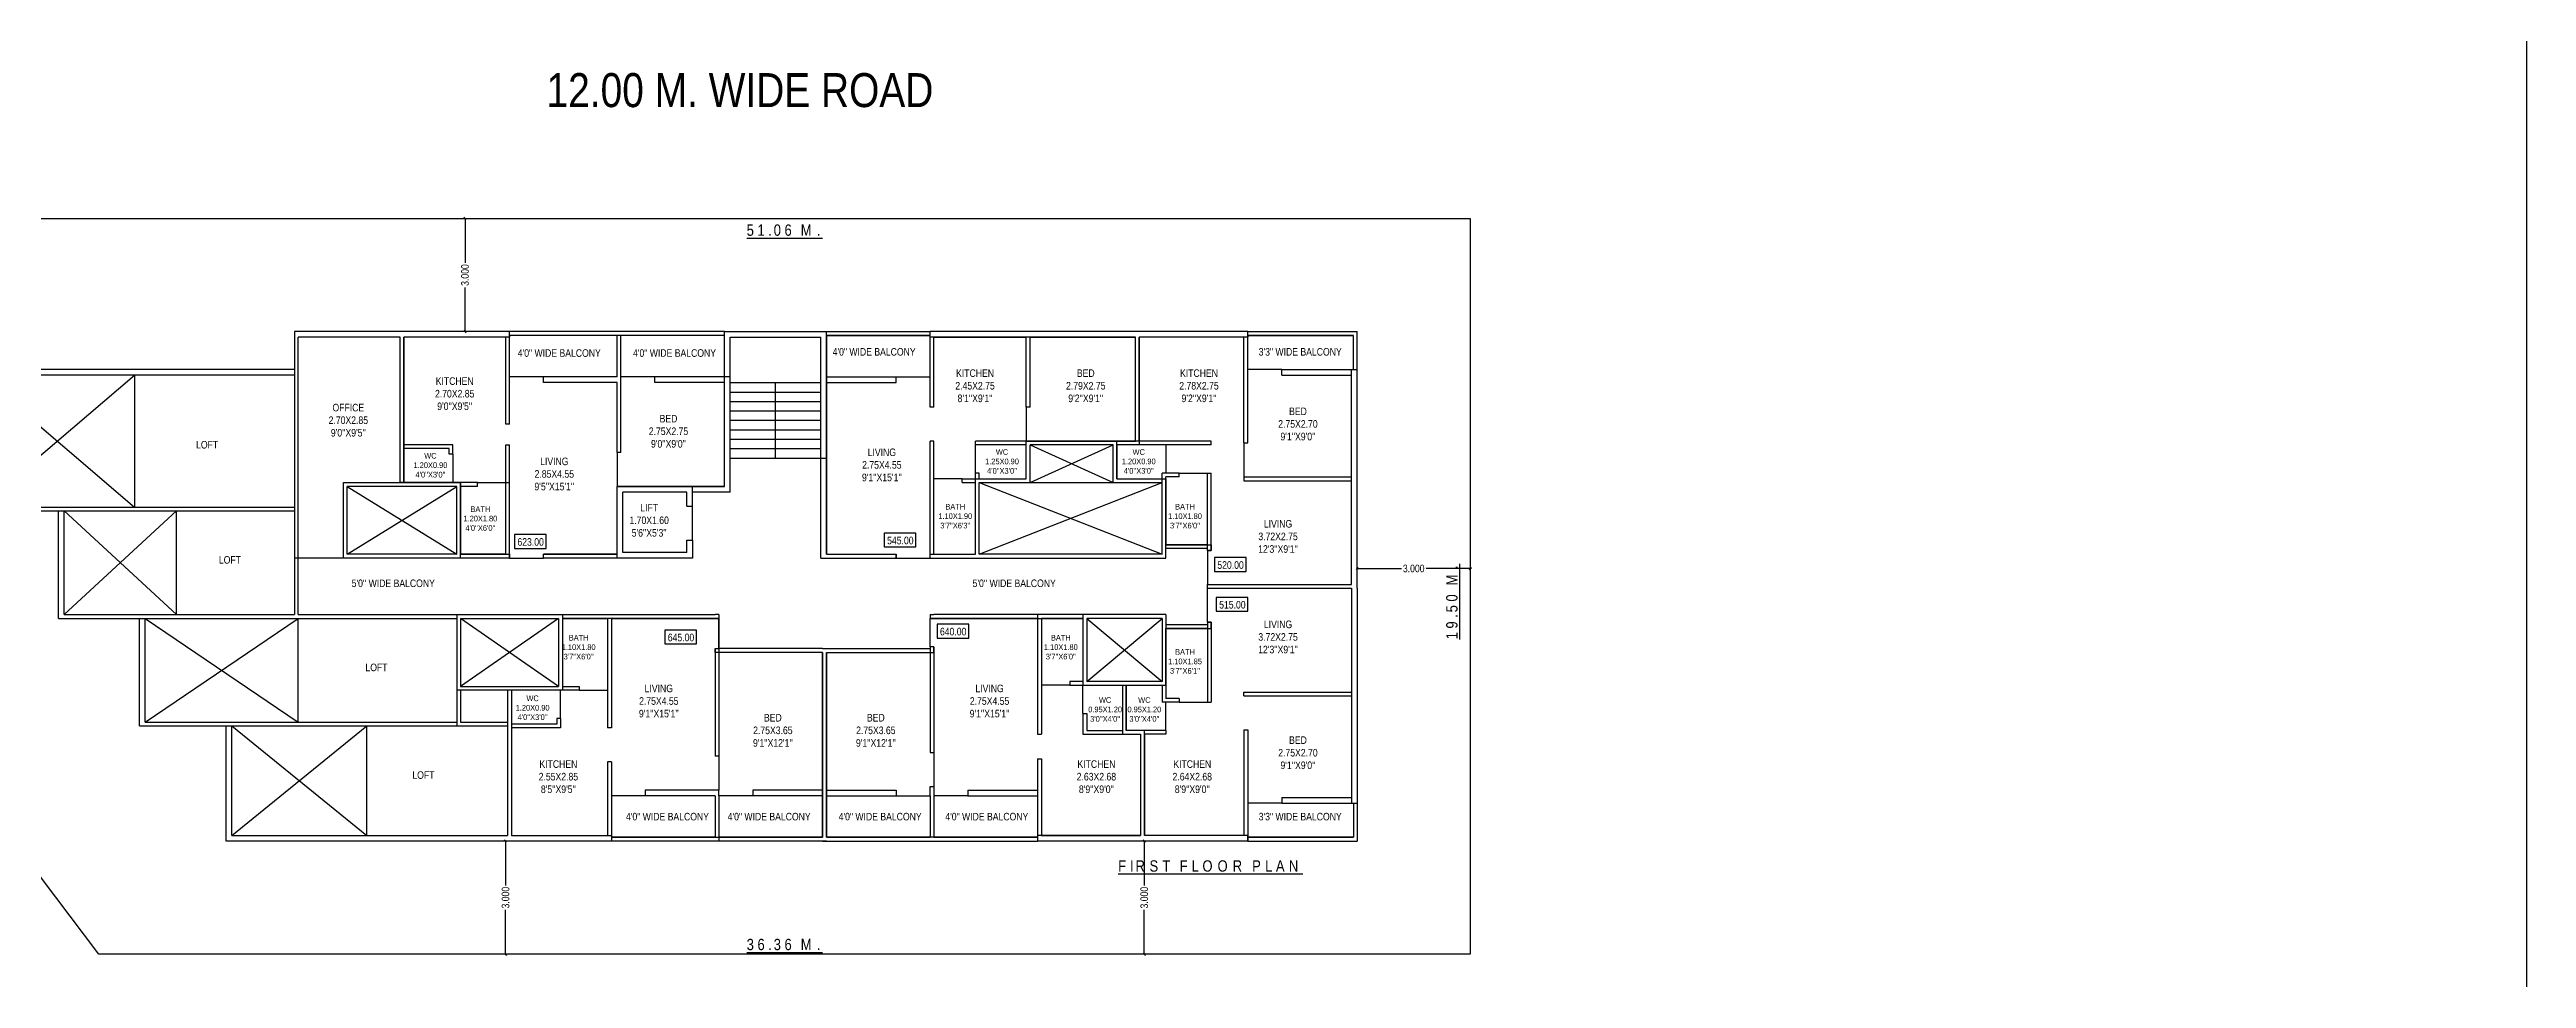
# Model space of a CAD drawing. Extents: x 2841 to 2940, y 1348 to 1467.
# Drawn here: x 2874.1 to 2939.7, y 1399.9 to 1424.5 of the extents above; entities that cross this region are included whole.
import ezdxf

# ---------------------------------------------------------------- set-up
doc = ezdxf.new("R2010")
doc.units = 0
doc.layers.get('0').update_dxf_attribs({"linetype": 'CONTINUOUS'})
doc.layers.get('DEFPOINTS').update_dxf_attribs({"linetype": 'CONTINUOUS'})
for name, color, linetype in [('STAPS', 8, 'CONTINUOUS'), ('TEXT', 255, 'CONTINUOUS'), ('TEXT_', 255, 'CONTINUOUS')]:
    doc.layers.add(name, color=color, linetype=linetype)
doc.styles.add('AN', font='ARIALN.TTF')
doc.dimstyles.new('DIM', dxfattribs={"dimtxt": 0.2, "dimasz": 0.06, "dimexe": 0.05, "dimexo": 0.3, "dimgap": 0.05, "dimtad": 0, "dimdec": 3, "dimlfac": -1, "dimzin": 1, "dimtxsty": 'AN', "dimblk1": 'OBLIQUE', "dimblk2": 'OBLIQUE', "dimsah": 1, "dimcen": 0.001, "dimse1": 1, "dimse2": 1, "dimclrd": 252, "dimclre": 256, "dimclrt": 1, "dimadec": 4, "dimazin": 3, "dimtfac": 1, "dimtdec": 3, "dimtofl": 0, "dimtmove": 0, "dimatfit": 3, "dimtolj": 1, "dimtzin": 1})

# ---------------------------------------------------------------- blocks, each defined once
blk = doc.blocks.new('_OBLIQUE')
at = {"color": 0, "linetype": 'BYBLOCK'}
blk.add_line((-0.5, -0.5), (0.5, 0.5), dxfattribs=at)
blk = doc.blocks.new('*D31')
at = {"color": 252}
for p, q in [((2903.091, 1403.564), (2903.091, 1402.39)), ((2903.091, 1400.564), (2903.091, 1401.738))]:
    blk.add_line(p, q, dxfattribs=at)
at = {"layer": 'DEFPOINTS', "color": 0}
for p in [(2903.049, 1403.564), (2903.049, 1400.564), (2903.091, 1400.564)]:
    blk.add_point(p, dxfattribs=at)
at = {"color": 252, "xscale": 0.06, "yscale": 0.06, "zscale": 0.06}
for p, rotation in [((2903.091, 1403.564), 90), ((2903.091, 1400.564), 270)]:
    blk.add_blockref('_OBLIQUE', p, dxfattribs=dict(at, rotation=rotation))
at = {"color": 1, "insert": (2903.091, 1402.064), "char_height": 0.2, "attachment_point": 5, "rotation": 90, "style": 'AN'}
blk.add_mtext('\\A1;3.000', dxfattribs=at)
blk = doc.blocks.new('*D32')
at = {"color": 252}
for p, q in [((2886.158, 1403.564), (2886.158, 1402.39)), ((2886.158, 1400.564), (2886.158, 1401.738))]:
    blk.add_line(p, q, dxfattribs=at)
at = {"layer": 'DEFPOINTS', "color": 0}
for p in [(2886.214, 1403.564), (2886.158, 1400.564), (2886.214, 1400.564)]:
    blk.add_point(p, dxfattribs=at)
at = {"color": 252, "xscale": 0.06, "yscale": 0.06, "zscale": 0.06}
for p, rotation in [((2886.158, 1403.564), 90), ((2886.158, 1400.564), 270)]:
    blk.add_blockref('_OBLIQUE', p, dxfattribs=dict(at, rotation=rotation))
at = {"color": 1, "insert": (2886.158, 1402.064), "char_height": 0.2, "attachment_point": 5, "rotation": 90, "style": 'AN'}
blk.add_mtext('\\A1;3.000', dxfattribs=at)
blk = doc.blocks.new('*D33')
at = {"color": 252}
for p, q in [((2908.734, 1410.787), (2909.908, 1410.787)), ((2911.734, 1410.787), (2910.561, 1410.787))]:
    blk.add_line(p, q, dxfattribs=at)
at = {"layer": 'DEFPOINTS', "color": 0}
for p in [(2908.734, 1410.787), (2911.734, 1410.787), (2911.734, 1410.787)]:
    blk.add_point(p, dxfattribs=at)
at = {"color": 252, "xscale": 0.06, "yscale": 0.06, "zscale": 0.06, "rotation": 180}
blk.add_blockref('_OBLIQUE', (2908.734, 1410.787), dxfattribs=at)
at = {"color": 252, "xscale": 0.06, "yscale": 0.06, "zscale": 0.06}
blk.add_blockref('_OBLIQUE', (2911.734, 1410.787), dxfattribs=at)
at = {"color": 1, "insert": (2910.234, 1410.787), "char_height": 0.2, "attachment_point": 5, "style": 'AN'}
blk.add_mtext('\\A1;3.000', dxfattribs=at)
blk = doc.blocks.new('*D34')
at = {"color": 252}
for p, q in [((2885.084, 1420.064), (2885.084, 1418.89)), ((2885.084, 1417.064), (2885.084, 1418.238))]:
    blk.add_line(p, q, dxfattribs=at)
at = {"layer": 'DEFPOINTS', "color": 0}
for p in [(2885.075, 1420.064), (2885.075, 1417.064), (2885.084, 1417.064)]:
    blk.add_point(p, dxfattribs=at)
at = {"color": 252, "xscale": 0.06, "yscale": 0.06, "zscale": 0.06}
for p, rotation in [((2885.084, 1420.064), 90), ((2885.084, 1417.064), 270)]:
    blk.add_blockref('_OBLIQUE', p, dxfattribs=dict(at, rotation=rotation))
at = {"color": 1, "insert": (2885.084, 1418.564), "char_height": 0.2, "attachment_point": 5, "rotation": 90, "style": 'AN'}
blk.add_mtext('\\A1;3.000', dxfattribs=at)

msp = doc.modelspace()

# ---------------------------------------------------------------- linework, layer by layer
for p, q in [((2860.6743, 1420.064), (2911.7343, 1420.064)), ((2875.3743, 1400.564), (2860.6743, 1420.064)), ((2911.7343, 1420.064), (2911.7343, 1400.564)), ((2886.2643, 1417.064), (2880.5643, 1417.064)), ((2880.5643, 1417.064), (2880.5643, 1409.564)), ((2886.2643, 1414.614), (2886.2643, 1417.064)), ((2891.9643, 1415.864), (2891.9643, 1417.064)), ((2891.9643, 1417.064), (2894.6643, 1417.064)), ((2894.6643, 1411.164), (2894.6643, 1417.064)), ((2897.4143, 1415.064), (2897.4143, 1417.064)), ((2905.8343, 1417.064), (2897.4143, 1417.064)), ((2905.8343, 1414.114), (2905.8343, 1417.064)), ((2880.6643, 1409.564), (2880.6643, 1416.914)), ((2883.3643, 1416.914), (2880.6643, 1416.914)), ((2883.3643, 1413.064), (2883.3643, 1416.914)), ((2883.4643, 1413.064), (2883.4643, 1416.914)), ((2886.2643, 1416.914), (2883.4643, 1416.914)), ((2886.1643, 1414.614), (2886.1643, 1416.914)), ((2889.1143, 1415.864), (2889.1143, 1416.964)), ((2889.2143, 1413.864), (2889.2143, 1416.964)), ((2892.1143, 1412.814), (2892.1143, 1416.914)), ((2892.1143, 1416.914), (2894.5143, 1416.914)), ((2894.5143, 1411.064), (2894.5143, 1416.914)), ((2897.5143, 1415.064), (2897.5143, 1416.914)), ((2897.5143, 1416.914), (2899.9643, 1416.914)), ((2899.9643, 1415.064), (2899.9643, 1416.914)), ((2900.0643, 1415.064), (2900.0643, 1416.914)), ((2900.0643, 1416.914), (2902.8543, 1416.914)), ((2902.8543, 1414.164), (2902.8543, 1416.914)), ((2902.9543, 1414.164), (2902.9543, 1416.914)), ((2905.7343, 1416.914), (2902.9543, 1416.914)), ((2905.7343, 1414.114), (2905.7343, 1416.914)), ((2880.5643, 1416.064), (2872.0739, 1416.064)), ((2880.5643, 1415.914), (2872.2239, 1415.914)), ((2872.2239, 1415.914), (2876.3191, 1412.414)), ((2872.2239, 1412.414), (2876.3191, 1415.914)), ((2876.3191, 1415.914), (2876.3191, 1412.414)), ((2887.1643, 1415.714), (2887.1643, 1415.864)), ((2889.1143, 1415.864), (2887.1643, 1415.864)), ((2889.1143, 1415.714), (2887.1643, 1415.714)), ((2889.1143, 1413.864), (2889.1143, 1415.714)), ((2890.1143, 1415.714), (2890.1143, 1415.864)), ((2891.9643, 1412.964), (2891.9643, 1415.714)), ((2894.6643, 1415.864), (2896.5143, 1415.864)), ((2894.6643, 1415.714), (2896.5143, 1415.714)), ((2896.5143, 1415.714), (2896.5143, 1415.864)), ((2906.7343, 1416.064), (2905.8343, 1416.064)), ((2906.7343, 1415.914), (2906.7343, 1416.064)), ((2906.7343, 1416.064), (2908.7343, 1416.064)), ((2906.7343, 1415.914), (2908.5843, 1415.914)), ((2908.5843, 1413.214), (2908.5843, 1415.914)), ((2908.7343, 1410.264), (2908.7343, 1416.064)), ((2897.5143, 1415.064), (2897.4143, 1415.064)), ((2900.0643, 1415.064), (2899.9643, 1415.064)), ((2899.9643, 1415.064), (2899.9643, 1414.164)), ((2886.2643, 1414.614), (2886.1643, 1414.614)), ((2884.7643, 1414.064), (2883.4643, 1414.064)), ((2884.6643, 1413.964), (2883.4643, 1413.964)), ((2884.6643, 1413.814), (2884.6643, 1413.964)), ((2884.7643, 1413.814), (2884.6643, 1413.814)), ((2884.7643, 1413.814), (2884.7643, 1414.064)), ((2886.1643, 1411.164), (2886.1643, 1414.064)), ((2886.1643, 1414.064), (2886.2643, 1414.064)), ((2886.2643, 1411.064), (2886.2643, 1414.064)), ((2897.4143, 1411.064), (2897.4143, 1414.164)), ((2897.5143, 1414.164), (2897.4143, 1414.164)), ((2897.5143, 1411.164), (2897.5143, 1414.164)), ((2898.6143, 1414.064), (2898.6143, 1414.164)), ((2904.8643, 1414.164), (2898.6143, 1414.164)), ((2899.9643, 1414.064), (2898.6143, 1414.064)), ((2899.9643, 1414.064), (2899.9643, 1414.164)), ((2899.9643, 1413.164), (2899.9643, 1414.064)), ((2900.0643, 1413.064), (2900.0643, 1414.064)), ((2902.2643, 1414.064), (2900.0643, 1414.064)), ((2902.2643, 1413.064), (2902.2643, 1414.064)), ((2902.3643, 1413.164), (2902.3643, 1414.164)), ((2903.5643, 1414.064), (2902.3643, 1414.064)), ((2903.5643, 1414.064), (2903.5643, 1414.064)), ((2903.6643, 1414.064), (2903.5643, 1414.064)), ((2903.6643, 1414.064), (2903.6643, 1414.064)), ((2904.8643, 1414.064), (2903.6643, 1414.064)), ((2904.8643, 1414.064), (2904.8643, 1414.164)), ((2905.7343, 1414.114), (2905.8343, 1414.114)), ((2905.7343, 1414.114), (2905.7343, 1413.214)), ((2881.8643, 1411.064), (2881.8643, 1413.064)), ((2881.8643, 1413.064), (2883.4643, 1413.064)), ((2885.4143, 1413.064), (2883.3643, 1413.064)), ((2884.9643, 1411.064), (2884.9643, 1413.064)), ((2885.4143, 1412.964), (2885.4143, 1413.064)), ((2886.1643, 1413.064), (2886.2643, 1413.064)), ((2898.2643, 1413.064), (2898.2643, 1413.164)), ((2898.2643, 1413.164), (2898.6143, 1413.164)), ((2898.2643, 1413.064), (2898.6143, 1413.064)), ((2898.6143, 1411.164), (2898.6143, 1413.314)), ((2898.7143, 1413.314), (2898.6143, 1413.314)), ((2898.6143, 1413.164), (2899.9643, 1413.164)), ((2898.7143, 1413.164), (2898.7143, 1413.314)), ((2898.7143, 1411.164), (2898.7143, 1413.064)), ((2898.7143, 1413.064), (2902.2643, 1413.064)), ((2902.2643, 1413.064), (2903.5643, 1413.064)), ((2902.3643, 1413.164), (2903.5643, 1413.164)), ((2903.5643, 1411.164), (2903.5643, 1413.314)), ((2904.0143, 1413.314), (2903.5643, 1413.314)), ((2903.6643, 1411.064), (2903.6643, 1413.214)), ((2904.0143, 1413.214), (2903.6643, 1413.214)), ((2904.0143, 1413.214), (2904.0143, 1413.314)), ((2904.7643, 1411.264), (2904.7643, 1413.314)), ((2904.7643, 1413.314), (2904.8643, 1413.314)), ((2904.8643, 1411.264), (2904.8643, 1413.314)), ((2905.7343, 1413.214), (2908.5843, 1413.214)), ((2905.7343, 1413.214), (2905.7343, 1413.114)), ((2905.7343, 1413.114), (2908.5843, 1413.114)), ((2908.5843, 1410.364), (2908.5843, 1413.114)), ((2872.2239, 1412.414), (2880.5643, 1412.414)), ((2881.9643, 1411.164), (2881.9643, 1412.964)), ((2884.8643, 1412.964), (2881.9643, 1412.964)), ((2884.8643, 1411.164), (2884.8643, 1412.964)), ((2885.4143, 1412.964), (2884.9643, 1412.964)), ((2889.1143, 1411.064), (2889.1143, 1412.964)), ((2889.2643, 1411.214), (2889.2643, 1412.814)), ((2890.9643, 1412.439), (2890.9643, 1412.814)), ((2890.9643, 1412.439), (2891.1143, 1412.439)), ((2891.1143, 1412.439), (2891.1143, 1412.964)), ((2872.0739, 1412.314), (2880.5643, 1412.314)), ((2874.3045, 1409.464), (2874.3045, 1412.314)), ((2874.4545, 1409.564), (2874.4545, 1412.314)), ((2874.4545, 1412.314), (2877.4344, 1409.564)), ((2874.4545, 1409.564), (2877.4344, 1412.314)), ((2877.4344, 1409.564), (2877.4344, 1412.314)), ((2884.8643, 1411.164), (2881.9643, 1411.164)), ((2886.1643, 1411.164), (2884.9643, 1411.164)), ((2887.1643, 1411.064), (2887.1643, 1411.164)), ((2889.1143, 1411.164), (2887.1643, 1411.164)), ((2890.9643, 1411.214), (2890.9643, 1411.539)), ((2890.9643, 1411.539), (2891.1143, 1411.539)), ((2891.1143, 1411.539), (2891.1143, 1411.064)), ((2894.6643, 1411.164), (2896.5143, 1411.164)), ((2896.5143, 1411.064), (2896.5143, 1411.164)), ((2897.5143, 1411.164), (2898.6143, 1411.164)), ((2903.5643, 1411.164), (2898.7143, 1411.164)), ((2904.7643, 1411.414), (2903.6643, 1411.414)), ((2904.7643, 1411.314), (2903.6643, 1411.314)), ((2904.7643, 1411.264), (2904.8643, 1411.264)), ((2886.2643, 1411.064), (2880.5643, 1411.064)), ((2889.1143, 1411.064), (2887.1643, 1411.064)), ((2894.5143, 1411.064), (2896.5143, 1411.064)), ((2897.4143, 1411.064), (2903.6643, 1411.064)), ((2904.7643, 1410.264), (2904.7643, 1410.364)), ((2904.7643, 1410.364), (2908.5843, 1410.364)), ((2904.7643, 1410.264), (2908.5843, 1410.264)), ((2908.5843, 1410.264), (2908.5843, 1407.514)), ((2908.7343, 1410.264), (2908.7343, 1404.564)), ((2874.3045, 1409.464), (2884.8643, 1409.464)), ((2874.4545, 1409.564), (2880.5643, 1409.564)), ((2876.4539, 1406.614), (2876.4539, 1409.464)), ((2876.6039, 1406.714), (2876.6039, 1409.464)), ((2876.6039, 1409.464), (2880.6591, 1406.714)), ((2876.6039, 1406.714), (2880.6591, 1409.464)), ((2880.6591, 1406.714), (2880.6591, 1409.464)), ((2880.6643, 1409.564), (2891.7143, 1409.564)), ((2884.8643, 1409.564), (2884.8643, 1406.614)), ((2884.9643, 1409.464), (2884.9643, 1407.664)), ((2884.9643, 1409.464), (2887.5643, 1409.464)), ((2887.5643, 1409.464), (2887.5643, 1407.664)), ((2887.6643, 1409.564), (2887.6643, 1407.564)), ((2887.6643, 1409.464), (2888.8643, 1409.464)), ((2888.8643, 1409.464), (2888.8643, 1406.564)), ((2888.9643, 1409.464), (2888.9643, 1406.564)), ((2888.9643, 1409.464), (2891.8143, 1409.464)), ((2891.8143, 1409.564), (2891.7143, 1409.564)), ((2891.8143, 1409.564), (2891.8143, 1409.464)), ((2897.4143, 1409.564), (2897.4143, 1409.464)), ((2897.4143, 1409.564), (2897.5143, 1409.564)), ((2900.2643, 1409.464), (2897.4143, 1409.464)), ((2900.2643, 1409.564), (2897.5143, 1409.564)), ((2900.2643, 1409.564), (2900.2643, 1406.394)), ((2903.6643, 1409.564), (2900.2643, 1409.564)), ((2900.3643, 1409.464), (2900.3643, 1406.394)), ((2901.4643, 1409.464), (2900.3643, 1409.464)), ((2901.4643, 1409.564), (2901.4643, 1407.694)), ((2901.5643, 1409.464), (2901.5643, 1407.794)), ((2903.5643, 1409.464), (2901.5643, 1409.464)), ((2903.5643, 1409.464), (2903.5643, 1407.794)), ((2903.6643, 1409.564), (2903.6643, 1407.344)), ((2904.7643, 1409.294), (2903.6643, 1409.294)), ((2904.7643, 1409.194), (2903.6643, 1409.194)), ((2904.7643, 1409.364), (2904.8643, 1409.364)), ((2904.7643, 1409.364), (2904.7643, 1407.244)), ((2904.8643, 1409.364), (2904.8643, 1407.244)), ((2891.7143, 1408.664), (2891.7143, 1405.814)), ((2891.7143, 1408.664), (2891.8143, 1408.664)), ((2894.5643, 1408.664), (2891.8143, 1408.664)), ((2891.8143, 1408.664), (2891.8143, 1405.814)), ((2894.5643, 1408.564), (2891.8143, 1408.564)), ((2894.5643, 1408.664), (2897.4143, 1408.664)), ((2894.5643, 1408.564), (2894.5643, 1403.664)), ((2894.6643, 1408.564), (2894.6643, 1403.664)), ((2894.6643, 1408.564), (2897.4143, 1408.564)), ((2897.4143, 1408.714), (2897.4143, 1405.914)), ((2897.5143, 1408.714), (2897.4143, 1408.714)), ((2897.5143, 1408.714), (2897.5143, 1406.914)), ((2901.1143, 1407.794), (2901.1143, 1407.694)), ((2901.4643, 1407.794), (2901.1143, 1407.794)), ((2903.5643, 1407.794), (2901.5643, 1407.794)), ((2888.1143, 1407.564), (2884.8643, 1407.564)), ((2884.9643, 1407.664), (2887.5643, 1407.664)), ((2884.9643, 1407.564), (2884.9643, 1406.714)), ((2886.2143, 1407.564), (2886.2143, 1403.714)), ((2886.3143, 1407.564), (2886.3143, 1406.664)), ((2887.6643, 1407.664), (2888.1143, 1407.664)), ((2888.1143, 1407.664), (2888.1143, 1407.564)), ((2901.1143, 1407.694), (2903.6643, 1407.694)), ((2902.5143, 1407.694), (2902.5143, 1406.494)), ((2902.6143, 1407.694), (2902.6143, 1406.494)), ((2903.5643, 1407.694), (2903.5643, 1407.244)), ((2904.0143, 1407.244), (2903.5643, 1407.244)), ((2904.0143, 1407.344), (2903.6643, 1407.344)), ((2904.0143, 1407.344), (2904.0143, 1407.244)), ((2904.7643, 1407.244), (2904.8643, 1407.244)), ((2905.7343, 1407.414), (2905.7343, 1407.514)), ((2905.7343, 1407.514), (2908.5843, 1407.514)), ((2905.7343, 1407.414), (2908.5843, 1407.414)), ((2908.5843, 1407.414), (2908.5843, 1404.714)), ((2876.4539, 1406.614), (2886.2143, 1406.614)), ((2876.6039, 1406.714), (2884.8643, 1406.714)), ((2878.7541, 1403.564), (2878.7541, 1406.614)), ((2878.9041, 1403.714), (2878.9041, 1406.614)), ((2878.9041, 1406.614), (2882.4842, 1403.714)), ((2878.9041, 1403.714), (2882.4842, 1406.614)), ((2882.4842, 1403.714), (2882.4842, 1406.614)), ((2884.9643, 1406.714), (2886.2143, 1406.714)), ((2887.5143, 1406.664), (2886.3143, 1406.664)), ((2886.3143, 1406.564), (2886.3143, 1403.714)), ((2887.6143, 1406.564), (2886.3143, 1406.564)), ((2887.5143, 1406.814), (2887.5143, 1406.664)), ((2887.6143, 1406.814), (2887.5143, 1406.814)), ((2887.6143, 1406.814), (2887.6143, 1406.564)), ((2888.9643, 1406.564), (2888.8643, 1406.564)), ((2897.5143, 1406.914), (2897.5143, 1405.914)), ((2901.4643, 1406.944), (2901.4643, 1406.394)), ((2901.4643, 1406.944), (2901.5643, 1406.944)), ((2901.5643, 1406.944), (2901.5643, 1406.494)), ((2901.5643, 1406.494), (2902.5143, 1406.494)), ((2903.6643, 1406.494), (2902.6143, 1406.494)), ((2903.6643, 1406.494), (2903.6643, 1406.394)), ((2905.7343, 1406.514), (2905.7343, 1403.714)), ((2905.7343, 1406.514), (2905.8343, 1406.514)), ((2905.8343, 1406.514), (2905.8343, 1403.564)), ((2897.4143, 1405.914), (2897.5143, 1405.914)), ((2897.4143, 1405.914), (2897.5143, 1405.914)), ((2900.2643, 1406.394), (2900.3643, 1406.394)), ((2901.4643, 1406.394), (2902.9943, 1406.394)), ((2902.9943, 1406.394), (2902.9943, 1403.714)), ((2903.0943, 1406.394), (2903.0943, 1403.714)), ((2903.6643, 1406.394), (2903.0943, 1406.394)), ((2888.8643, 1405.664), (2888.8643, 1403.714)), ((2888.9643, 1405.664), (2888.8643, 1405.664)), ((2888.9643, 1405.664), (2888.9643, 1403.564)), ((2891.8143, 1405.814), (2891.7143, 1405.814)), ((2891.8143, 1405.814), (2891.8143, 1404.914)), ((2900.2643, 1405.744), (2900.2643, 1403.564)), ((2900.2643, 1405.744), (2900.3643, 1405.744)), ((2900.3643, 1405.744), (2900.3643, 1403.714)), ((2889.8643, 1404.764), (2888.9643, 1404.764)), ((2889.8643, 1404.914), (2889.8643, 1404.764)), ((2891.7143, 1404.914), (2889.8643, 1404.914)), ((2891.7143, 1404.764), (2889.8643, 1404.764)), ((2891.8143, 1404.914), (2891.7143, 1404.914)), ((2891.7143, 1404.914), (2891.7143, 1404.914)), ((2891.7143, 1404.764), (2891.7143, 1403.664)), ((2891.8143, 1404.764), (2891.8143, 1404.914)), ((2892.7143, 1404.764), (2891.8143, 1404.764)), ((2891.8143, 1404.764), (2891.8143, 1403.564)), ((2892.7143, 1404.914), (2892.7143, 1404.764)), ((2894.5643, 1404.914), (2892.7143, 1404.914)), ((2894.5643, 1404.764), (2892.7143, 1404.764)), ((2894.6643, 1404.914), (2896.5143, 1404.914)), ((2894.6643, 1404.764), (2896.5143, 1404.764)), ((2896.5143, 1404.914), (2896.5143, 1404.764)), ((2897.4143, 1404.764), (2897.4143, 1405.014)), ((2897.4143, 1405.014), (2897.5143, 1405.014)), ((2897.4143, 1404.764), (2897.4143, 1403.664)), ((2897.5143, 1405.014), (2897.5143, 1404.914)), ((2897.5143, 1404.914), (2897.5143, 1403.664)), ((2898.4143, 1404.914), (2898.4143, 1404.764)), ((2898.4143, 1404.914), (2900.2643, 1404.914)), ((2898.4143, 1404.764), (2900.2643, 1404.764)), ((2906.7343, 1404.714), (2906.7343, 1404.564)), ((2906.7343, 1404.714), (2908.5843, 1404.714)), ((2906.7343, 1404.564), (2908.7343, 1404.564)), ((2888.9643, 1403.564), (2878.7541, 1403.564)), ((2878.9041, 1403.714), (2886.2143, 1403.714)), ((2886.3143, 1403.714), (2888.9643, 1403.714)), ((2905.8343, 1403.564), (2900.2643, 1403.564)), ((2900.3643, 1403.714), (2902.9943, 1403.714)), ((2905.7343, 1403.714), (2903.0943, 1403.714)), ((2911.7343, 1400.564), (2875.3743, 1400.564))]:
    msp.add_line(p, q)
at = {"color": 1}
for p, q in [((2889.1143, 1417.064), (2886.2643, 1417.064)), ((2891.9643, 1417.064), (2889.1143, 1417.064)), ((2894.6643, 1417.064), (2897.4143, 1417.064)), ((2905.8343, 1417.064), (2908.7343, 1417.064)), ((2908.7343, 1416.064), (2908.7343, 1417.064)), ((2889.1143, 1416.964), (2886.2643, 1416.964)), ((2891.9643, 1416.964), (2889.2143, 1416.964)), ((2894.6643, 1416.964), (2897.4143, 1416.964)), ((2905.8343, 1416.964), (2908.6343, 1416.964)), ((2908.6343, 1416.064), (2908.6343, 1416.964)), ((2887.1643, 1415.864), (2886.2643, 1415.864)), ((2890.1143, 1415.864), (2889.2143, 1415.864)), ((2892.1143, 1415.714), (2894.5143, 1415.714)), ((2893.3143, 1413.714), (2893.3143, 1415.714)), ((2896.5143, 1415.864), (2897.4143, 1415.864)), ((2892.1143, 1415.464), (2894.5143, 1415.464)), ((2892.1143, 1415.214), (2894.5143, 1415.214)), ((2892.1143, 1414.964), (2894.5143, 1414.964)), ((2892.1143, 1414.714), (2894.5143, 1414.714)), ((2892.1143, 1414.464), (2894.5143, 1414.464)), ((2884.7643, 1413.814), (2884.7643, 1413.064)), ((2889.1143, 1413.864), (2889.1143, 1412.964)), ((2892.1143, 1414.214), (2894.5143, 1414.214)), ((2892.1143, 1413.964), (2894.5143, 1413.964)), ((2892.1143, 1413.714), (2894.6643, 1413.714)), ((2898.6143, 1413.314), (2898.6143, 1414.064)), ((2900.0643, 1414.064), (2902.2643, 1413.064)), ((2900.0643, 1413.064), (2902.2643, 1414.064)), ((2903.6643, 1414.064), (2903.6643, 1413.314)), ((2885.4143, 1413.064), (2886.1643, 1413.064)), ((2898.2643, 1413.164), (2897.5143, 1413.164)), ((2898.7143, 1413.064), (2903.5643, 1411.164)), ((2898.7143, 1411.164), (2903.5643, 1413.064)), ((2904.0143, 1413.314), (2904.7643, 1413.314)), ((2881.9643, 1412.964), (2884.8643, 1411.164)), ((2881.9643, 1411.164), (2884.8643, 1412.964)), ((2891.1143, 1411.539), (2891.1143, 1412.439)), ((2904.7643, 1411.264), (2904.7643, 1410.364)), ((2886.2643, 1411.064), (2887.1643, 1411.064)), ((2896.5143, 1411.064), (2897.4143, 1411.064)), ((2904.7643, 1409.364), (2904.7643, 1410.264)), ((2887.5643, 1407.664), (2884.9643, 1409.464)), ((2887.5643, 1409.464), (2884.9643, 1407.664)), ((2891.8143, 1409.464), (2891.8143, 1408.664)), ((2897.4143, 1408.714), (2897.4143, 1409.464)), ((2901.5643, 1407.794), (2903.5643, 1409.464)), ((2901.5643, 1409.464), (2903.5643, 1407.794)), ((2887.6143, 1406.814), (2887.6143, 1407.564)), ((2888.1143, 1407.564), (2888.8643, 1407.564)), ((2901.1143, 1407.694), (2900.3643, 1407.694)), ((2901.4643, 1406.944), (2901.4643, 1407.694)), ((2903.6643, 1406.494), (2903.6643, 1407.244)), ((2904.0143, 1407.244), (2904.7643, 1407.244)), ((2897.5143, 1405.914), (2897.5143, 1405.014)), ((2896.5143, 1404.764), (2897.4143, 1404.764)), ((2898.4143, 1404.764), (2897.5143, 1404.764)), ((2906.7343, 1404.564), (2905.8343, 1404.564)), ((2908.6343, 1404.564), (2908.6343, 1403.664)), ((2908.7343, 1404.564), (2908.7343, 1403.564)), ((2891.7143, 1403.664), (2888.9643, 1403.664)), ((2891.8143, 1403.564), (2888.9643, 1403.564)), ((2894.6643, 1403.564), (2891.7143, 1403.564)), ((2894.5643, 1403.664), (2891.8143, 1403.664)), ((2894.5643, 1403.564), (2900.2643, 1403.564)), ((2894.6643, 1403.664), (2897.4143, 1403.664)), ((2897.5143, 1403.664), (2900.2643, 1403.664)), ((2905.7343, 1403.564), (2905.7343, 1403.564)), ((2905.8343, 1403.664), (2908.6343, 1403.664)), ((2905.8343, 1403.564), (2905.8343, 1403.664)), ((2905.8343, 1403.564), (2908.7343, 1403.564))]:
    msp.add_line(p, q, dxfattribs=at)
at = {"color": 7}
for p, q in [((2892.1143, 1415.864), (2890.1143, 1415.864)), ((2891.9643, 1415.714), (2890.1143, 1415.714)), ((2889.2143, 1413.864), (2889.1143, 1413.864)), ((2891.9643, 1412.964), (2889.1143, 1412.964)), ((2890.9643, 1412.814), (2889.2643, 1412.814)), ((2892.1143, 1412.814), (2891.1143, 1412.814)), ((2890.9643, 1411.214), (2889.2643, 1411.214)), ((2891.1143, 1411.064), (2889.1143, 1411.064))]:
    msp.add_line(p, q, dxfattribs=at)
msp.add_lwpolyline([(2840.794, 1466.7002), (2939.7323, 1466.7002), (2939.7323, 1348.1419), (2840.794, 1348.1419)], close=True)
at = {"color": 1}
for points in [[(2886.2643, 1411.064), (2887.1643, 1411.064), (2887.1643, 1411.114), (2887.1643, 1411.164), (2889.1143, 1411.164), (2889.1143, 1412.964), (2891.9643, 1412.964), (2891.9643, 1416.964), (2886.2643, 1416.964), (2886.2643, 1416.914), (2883.4643, 1416.914), (2883.4643, 1413.064), (2884.9643, 1413.064), (2884.9643, 1411.164), (2886.2643, 1411.164)], [(2896.5143, 1411.164), (2896.5143, 1411.064), (2897.4143, 1411.064), (2897.4143, 1411.1638), (2898.6143, 1411.164), (2898.6143, 1413.164), (2899.9643, 1413.164), (2899.9643, 1414.164), (2902.8543, 1414.164), (2902.8543, 1416.914), (2897.4143, 1416.914), (2897.4143, 1416.964), (2894.6643, 1416.964), (2894.6643, 1411.164)], [(2904.8643, 1411.264), (2904.7643, 1411.264), (2904.7643, 1410.364), (2908.5843, 1410.364), (2908.5843, 1416.064), (2908.6343, 1416.064), (2908.6343, 1416.964), (2905.8343, 1416.964), (2905.8343, 1416.914), (2902.9543, 1416.914), (2902.9543, 1414.064), (2902.3643, 1414.064), (2902.3643, 1413.164), (2903.6643, 1413.164), (2903.6643, 1411.414), (2904.8643, 1411.414)], [(2904.8643, 1409.364), (2904.7643, 1409.364), (2904.7643, 1410.264), (2908.5843, 1410.264), (2908.5843, 1404.564), (2908.6343, 1404.564), (2908.6343, 1403.664), (2905.8343, 1403.664), (2905.8343, 1403.714), (2903.0943, 1403.714), (2903.0943, 1406.494), (2902.6143, 1406.494), (2902.6143, 1407.694), (2903.6643, 1407.694), (2903.6643, 1409.194), (2904.8643, 1409.194)], [(2891.7143, 1408.664), (2891.8143, 1408.664), (2891.8143, 1409.464), (2887.6643, 1409.464), (2887.6643, 1407.564), (2886.3143, 1407.564), (2886.3143, 1403.714), (2888.9643, 1403.714), (2888.9643, 1403.6633), (2894.5643, 1403.664), (2894.5643, 1408.564), (2891.7143, 1408.564)], [(2897.5143, 1408.714), (2897.4143, 1408.714), (2897.4143, 1409.464), (2901.4643, 1409.464), (2901.4643, 1407.694), (2902.5143, 1407.694), (2902.5143, 1406.394), (2902.9943, 1406.394), (2902.9943, 1403.714), (2900.2643, 1403.714), (2900.2643, 1403.664), (2894.6643, 1403.664), (2894.6643, 1408.564), (2897.5143, 1408.564)]]:
    msp.add_lwpolyline(points, close=True, dxfattribs=at)
at = {"layer": 'STAPS', "color": 0, "linetype": 'CONTINUOUS'}
for points in [[(2886.396, 1411.3186), (2887.2346, 1411.3186), (2887.2346, 1411.6863), (2886.396, 1411.6863)], [(2896.1968, 1411.3571), (2897.0354, 1411.3571), (2897.0354, 1411.7248), (2896.1968, 1411.7248)], [(2904.9505, 1410.7069), (2905.7891, 1410.7069), (2905.7891, 1411.0746), (2904.9505, 1411.0746)], [(2904.9993, 1409.654), (2905.8379, 1409.654), (2905.8379, 1410.0217), (2904.9993, 1410.0217)], [(2890.3818, 1408.7864), (2891.2204, 1408.7864), (2891.2204, 1409.1541), (2890.3818, 1409.1541)], [(2897.5974, 1408.9424), (2898.436, 1408.9424), (2898.436, 1409.3101), (2897.5974, 1409.3101)]]:
    msp.add_lwpolyline(points, close=True, dxfattribs=at)

# ---------------------------------------------------------------- texts
at = {"linetype": 'BYBLOCK', "insert": (2892.2292, 1423.9152), "char_height": 0.9, "width": 20.552025, "attachment_point": 2, "style": 'AN'}
msp.add_mtext(' 12.00 M. WIDE ROAD', dxfattribs=at)
at = {"color": 0, "linetype": 'BYBLOCK', "char_height": 0.3, "width": 9.888969, "attachment_point": 8, "style": 'AN'}
for s, insert in [('{\\T1.5;\\L51.06 M.}', (2893.5543, 1419.6)), ('{\\T1.5;\\LFIRST FLOOR PLAN}', (2904.8484, 1402.7491)), ('{\\T1.5;\\L36.36 M.}', (2893.5543, 1400.6683))]:
    msp.add_mtext(s, dxfattribs=dict(at, insert=insert))
at = {"color": 0, "linetype": 'BYBLOCK', "insert": (2911.3991, 1409.9108), "char_height": 0.3, "width": 9.888969, "attachment_point": 8, "rotation": 90, "style": 'AN'}
msp.add_mtext('{\\T1.5;\\L19.50 M.}', dxfattribs=at)
at = {"layer": 'TEXT', "linetype": 'BYBLOCK', "attachment_point": 8, "style": 'AN'}
for s, insert, char_height, width in [("KITCHEN\\P2.70X2.85\\P9'0''X9'5''", (2884.8105, 1414.9836), 0.2, 2.098718), ("KITCHEN\\P2.45X2.75\\P8'1''X9'1''", (2898.6052, 1415.1939), 0.2, 2.098718), ("BED\\P2.79X2.75\\P9'2''X9'1''", (2901.5398, 1415.1939), 0.2, 2.098718), ("KITCHEN\\P2.78X2.75\\P9'2''X9'1''", (2904.5418, 1415.1939), 0.2, 2.098718), ("OFFICE\\P2.70X2.85\\P9'0''X9'5''", (2881.9914, 1414.2814), 0.2, 2.098718), ("BED\\P2.75X2.70\\P9'1''X9'0''", (2907.1649, 1414.1818), 0.2, 2.098718), ("BED\\P2.75X2.75\\P9'0''X9'0''", (2890.4782, 1413.9885), 0.2, 2.098718), ('LOFT', (2878.2483, 1413.9645), 0.2, 2.098718), ("WC\\P1.20X0.90\\P4'0''X3'0''", (2884.1677, 1413.1975), 0.15, 2.248718), ("LIVING\\P2.85X4.55\\P9'5''X15'1''", (2887.4516, 1412.8565), 0.2, 2.098718), ("LIVING\\P2.75X4.55\\P9'1''X15'1''", (2896.1341, 1413.097), 0.2, 2.098718), ("WC\\P1.25X0.90\\P4'0''X3'0''", (2899.32, 1413.2972), 0.15, 2.098718), ("WC\\P1.20X0.90\\P4'0''X3'0''", (2902.9445, 1413.2972), 0.15, 2.098718), ("BATH\\P1.20X1.80\\P4'0''X6'0''", (2885.4912, 1411.783), 0.15, 2.098718), ("LIFT\\P1.70X1.60\\P5'6''X5'3''", (2889.9662, 1411.6286), 0.2, 2.098718), ("BATH\\P1.10X1.90\\P3'7''X6'3''", (2898.081, 1411.8477), 0.15, 2.098718), ("BATH\\P1.10X1.80\\P3'7''X6'0''", (2904.1707, 1411.8477), 0.15, 2.098718), ("LIVING\\P3.72X2.75\\P12'3''X9'1''", (2906.6375, 1411.2012), 0.2, 2.098718), ('LOFT', (2878.8524, 1410.9134), 0.2, 2.098718), ("5'0'' WIDE BALCONY", (2883.1824, 1410.2922), 0.2, 5.344235), ("5'0'' WIDE BALCONY", (2899.6426, 1410.2922), 0.2, 5.044235), ("LIVING\\P3.72X2.75\\P12'3''X9'1''", (2906.6375, 1408.5371), 0.2, 2.098718), ("BATH\\P1.10X1.80\\P3'7''X6'0''", (2888.097, 1408.3755), 0.15, 2.498718), ("BATH\\P1.10X1.80\\P3'7''X6'0''", (2900.879, 1408.3755), 0.15, 2.098718), ("BATH\\P1.10X1.85\\P3'7''X6'1''", (2904.1707, 1407.9977), 0.15, 2.098718), ('LOFT', (2882.7376, 1408.0624), 0.2, 2.098718), ("WC\\P1.20X0.90\\P4'0''X3'0''", (2886.8761, 1406.7694), 0.15, 2.098718), ("LIVING\\P2.75X4.55\\P9'1''X15'1''", (2890.2216, 1406.839), 0.2, 2.098718), ("LIVING\\P2.75X4.55\\P9'1''X15'1''", (2898.9901, 1406.839), 0.2, 2.098718), ("WC\\P0.95X1.20\\P3'0''X4'0''", (2902.0537, 1406.7238), 0.15, 2.098718), ("WC\\P0.95X1.20\\P3'0''X4'0''", (2903.0937, 1406.7238), 0.15, 2.098718), ("BED\\P2.75X3.65\\P9'1''X12'1''", (2893.2453, 1406.0621), 0.2, 2.098718), ("BED\\P2.75X3.65\\P9'1''X12'1''", (2895.9749, 1406.0621), 0.2, 2.098718), ("BED\\P2.75X2.70\\P9'1''X9'0''", (2907.1649, 1405.4686), 0.2, 2.098718), ('LOFT', (2883.9823, 1405.2102), 0.2, 2.098718), ("KITCHEN\\P2.55X2.85\\P8'5''X9'5''", (2887.5594, 1404.8341), 0.2, 2.098718), ("KITCHEN\\P2.63X2.68\\P8'9''X9'0''", (2901.8221, 1404.8341), 0.2, 2.098718), ("KITCHEN\\P2.64X2.68\\P8'9''X9'0''", (2904.3637, 1404.8341), 0.2, 2.098718)]:
    msp.add_mtext(s, dxfattribs=dict(at, insert=insert, char_height=char_height, width=width))
at = {"layer": 'TEXT_', "linetype": 'CONTINUOUS', "char_height": 0.2, "style": 'AN'}
for s, insert, width, attachment_point in [('4\'0" WIDE BALCONY', (2887.583, 1416.4957), 3.118625, 5), ('4\'0" WIDE BALCONY', (2890.6385, 1416.4957), 3.118625, 5), ('4\'0" WIDE BALCONY', (2895.93, 1416.5277), 2.918625, 5), ('3\'3" WIDE BALCONY', (2907.225, 1416.5277), 3.118625, 5), ('623.00', (2886.8239, 1411.591), 2.071721, 2), ('545.00', (2896.6247, 1411.6295), 2.071721, 2), ('520.00', (2905.3785, 1410.9793), 2.071721, 2), ('515.00', (2905.4273, 1409.9264), 2.071721, 2), ('640.00', (2898.0253, 1409.2148), 2.071721, 2), ('645.00', (2890.8098, 1409.0588), 2.071721, 2), ('4\'0" WIDE BALCONY', (2890.4513, 1404.21), 3.118625, 5), ('4\'0" WIDE BALCONY', (2893.1474, 1404.21), 3.118625, 5), ('4\'0" WIDE BALCONY', (2896.0893, 1404.21), 3.118625, 5), ('4\'0" WIDE BALCONY', (2898.9166, 1404.21), 3.118625, 5), ('3\'3" WIDE BALCONY', (2907.225, 1404.21), 3.118625, 5)]:
    msp.add_mtext(s, dxfattribs=dict(at, insert=insert, width=width, attachment_point=attachment_point))

# ---------------------------------------------------------------- dimensions: what is measured, and where the dimension line sits
for base, p1, p2, angle, picture, middle in [((2885.0843, 1417.064), (2885.0752, 1420.064), (2885.0752, 1417.064), 90, '*D34', (2885.0843, 1418.564)), ((2911.7343, 1410.7871), (2908.7343, 1410.7871), (2911.7343, 1410.7871), 0, '*D33', (2910.2343, 1410.7871)), ((2886.1579, 1400.564), (2886.2143, 1403.564), (2886.2143, 1400.564), 90, '*D32', (2886.1579, 1402.064)), ((2903.0912, 1400.564), (2903.0493, 1403.564), (2903.0493, 1400.564), 90, '*D31', (2903.0912, 1402.064))]:
    dim = msp.add_linear_dim(base=base, p1=p1, p2=p2, angle=angle, dimstyle='DIM')
    dim.commit()
    dim.dimension.update_dxf_attribs({"geometry": picture, "text_midpoint": middle})

doc.saveas('drawing.dxf')
